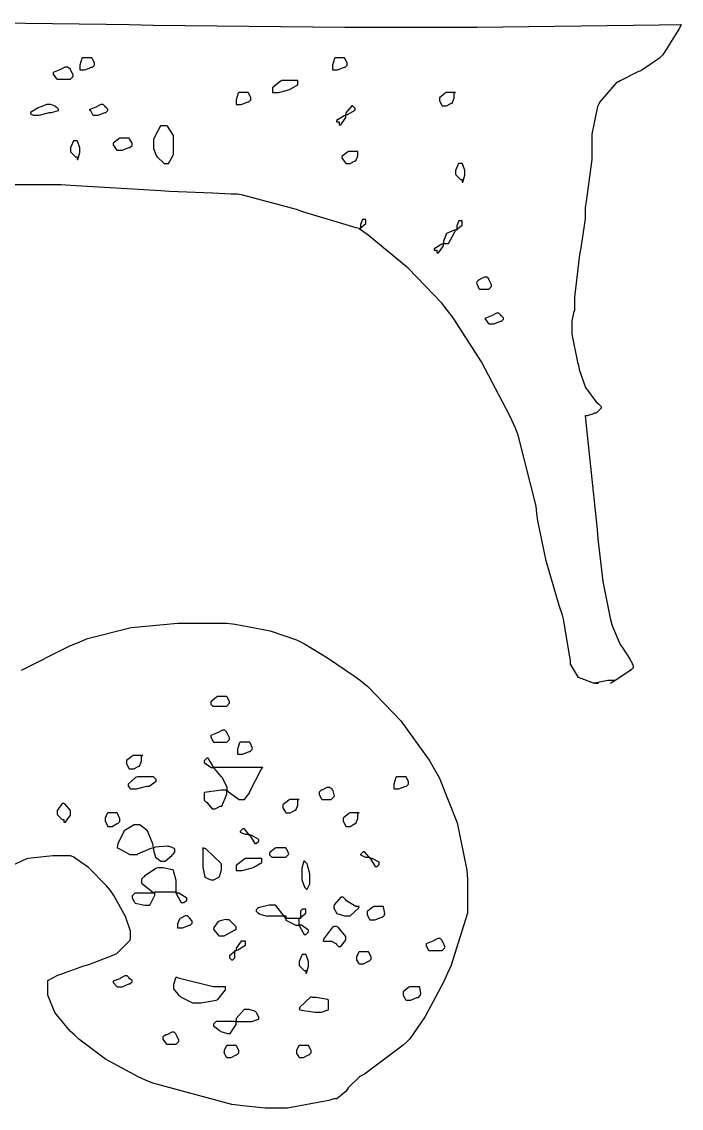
# Model space of a CAD drawing. Extents: x 55 to 302, y 40 to 307.
# Drawn here: x 197.15 to 214.56, y 114.23 to 142.91 of the extents above; entities that cross this region are included whole.
import ezdxf

# ---------------------------------------------------------------- set-up
doc = ezdxf.new("R2010")
doc.units = 0
doc.header["$MEASUREMENT"] = 0

msp = doc.modelspace()

# ---------------------------------------------------------------- linework, layer by layer
at = {"color": 32}
for points in [[(194.407, 142.911), (199.38, 142.849), (199.989, 142.839), (200.615, 142.823), (205.675, 142.769), (207.363, 142.769), (209.161, 142.769), (213.976, 142.831), (214.559, 142.839), (214.515, 142.743), (214.074, 142.037), (214.03, 141.993), (213.986, 141.949), (213.519, 141.632), (213.467, 141.604), (213.413, 141.588), (212.945, 141.35), (212.901, 141.323), (212.857, 141.315), (212.416, 140.802), (212.372, 140.722), (212.372, 140.722), (212.345, 140.67), (212.196, 139.943), (212.196, 139.7), (212.196, 139.277), (212.046, 138.166), (212.019, 138.006), (212.019, 137.708), (211.905, 136.94), (211.879, 136.808), (211.861, 136.685), (211.737, 135.639), (211.737, 135.29), (211.719, 135.264), (211.667, 135.02), (211.667, 134.938), (211.667, 134.665), (211.816, 133.923), (211.843, 133.843), (211.86, 133.729), (212.028, 133.254), (212.301, 132.883), (212.372, 132.821), (212.442, 132.751), (212.442, 132.707), (212.31, 132.574), (212.266, 132.574), (212.239, 132.558), (212.073, 132.504), (212.019, 132.504), (212.046, 132.249), (212.31, 129.752), (212.336, 129.505), (212.354, 129.258), (212.491, 128.134), (212.681, 127.168), (212.725, 127), (212.742, 126.948), (212.944, 126.471), (212.972, 126.435), (212.998, 126.401), (213.209, 126.075), (213.218, 126.048), (213.236, 126.031), (213.29, 125.911), (213.29, 125.871), (213.29, 125.855), (213.236, 125.801), (213.218, 125.801), (213.201, 125.775), (212.76, 125.484), (212.689, 125.448), (212.795, 125.519), (212.619, 125.519), (212.266, 125.448), (212.372, 125.448), (212.239, 125.448), (211.842, 125.603), (211.639, 125.951), (211.631, 126.048), (211.621, 126.146), (211.446, 127.142), (211.42, 127.247), (211.332, 127.503), (210.991, 128.681), (210.775, 129.735), (210.749, 129.928), (210.731, 130.123), (210.256, 132.001), (210.185, 132.185), (210.035, 132.512), (209.285, 133.937), (208.534, 135.097), (208.385, 135.29), (208.235, 135.485), (207.353, 136.406), (206.295, 137.276), (206.058, 137.443), (206.084, 137.461), (206.235, 137.581), (206.235, 137.619), (206.235, 137.69), (206.163, 137.69), (206.145, 137.69), (206.092, 137.557), (206.092, 137.513), (206.092, 137.443), (205.977, 137.469), (204.681, 137.856), (204.541, 137.9), (204.399, 137.954), (202.988, 138.333), (202.847, 138.359), (202.68, 138.359), (202.184, 138.383), (201.276, 138.421), (201.047, 138.429), (200.817, 138.447), (198.438, 138.589), (198.191, 138.606), (195.439, 138.606)], [(197.141, 125.797), (198.402, 126.427), (198.684, 126.541), (198.887, 126.629), (200.037, 126.921), (201.271, 127.036), (201.683, 127.036), (202.565, 127.036), (202.785, 127.01), (203.706, 126.829), (204.399, 126.595), (204.505, 126.541), (204.61, 126.489), (205.219, 126.124), (205.933, 125.634), (206.092, 125.519), (206.285, 125.36), (207.155, 124.46), (207.9, 123.42), (208.033, 123.19), (208.165, 122.961), (208.645, 121.766), (208.897, 120.518), (208.915, 120.261), (208.915, 119.908), (208.915, 119.379), (208.474, 117.978), (208.385, 117.792), (208.279, 117.563), (207.803, 116.655), (207.397, 116.065), (207.327, 115.994), (207.221, 115.897), (206.197, 115.13), (206.092, 115.076), (206.065, 115.059), (205.766, 114.767), (205.74, 114.723), (205.712, 114.679), (205.468, 114.476), (205.387, 114.476), (205.255, 114.432), (204.163, 114.23), (203.799, 114.23), (203.579, 114.23), (202.988, 114.292), (202.917, 114.3), (202.697, 114.328), (200.606, 114.891), (200.414, 114.97), (200.219, 115.058), (199.358, 115.53), (198.658, 116.056), (198.544, 116.17), (198.428, 116.268), (198.019, 116.757), (197.838, 117.216), (197.838, 117.369), (197.838, 117.545), (197.838, 117.599), (198.101, 117.741), (198.155, 117.758), (198.207, 117.776), (198.789, 117.988), (198.86, 118.004), (198.921, 118.022), (199.54, 118.261), (199.602, 118.287), (199.663, 118.314), (200.015, 118.666), (200.025, 118.71), (200.025, 118.78), (200.025, 118.908), (199.893, 119.289), (199.584, 119.848), (199.496, 119.98), (199.39, 120.104), (198.913, 120.584), (198.508, 120.87), (198.438, 120.897), (198.191, 120.897), (197.97, 120.897), (197.397, 120.836), (197.309, 120.826), (197.193, 120.782), (196.047, 120.227)]]:
    msp.add_lwpolyline(points, dxfattribs=at)
for points in [[(198.085, 141.394), (198.438, 141.394), (198.508, 141.464), (198.508, 141.508), (198.446, 141.624), (198.438, 141.64), (198.438, 141.658), (198.357, 141.71), (198.331, 141.71), (198.287, 141.71), (198.171, 141.65), (198.155, 141.64), (197.979, 141.57), (197.979, 141.526), (198.067, 141.403), (198.085, 141.394)], [(198.684, 141.64), (198.754, 141.64), (198.816, 141.64), (198.975, 141.702), (199.003, 141.71), (199.019, 141.71), (199.073, 141.764), (199.073, 141.781), (199.073, 141.825), (199.011, 141.941), (199.003, 141.957), (198.754, 141.957), (198.737, 141.941), (198.684, 141.768), (198.684, 141.71), (198.684, 141.64)], [(205.353, 141.64), (205.423, 141.64), (205.484, 141.64), (205.642, 141.702), (205.669, 141.71), (205.686, 141.71), (205.74, 141.764), (205.74, 141.781), (205.74, 141.825), (205.678, 141.941), (205.669, 141.957), (205.423, 141.957), (205.405, 141.941), (205.353, 141.768), (205.353, 141.71), (205.353, 141.64)], [(203.765, 141.041), (203.835, 141.041), (203.924, 141.041), (204.161, 141.103), (204.188, 141.111), (204.232, 141.129), (204.435, 141.249), (204.435, 141.288), (204.435, 141.358), (204.012, 141.358), (203.968, 141.332), (203.765, 141.166), (203.765, 141.111), (203.765, 141.041)], [(202.811, 140.722), (202.883, 140.722), (202.944, 140.722), (203.102, 140.786), (203.13, 140.794), (203.146, 140.794), (203.2, 140.848), (203.2, 140.865), (203.2, 140.909), (203.138, 141.024), (203.13, 141.041), (202.883, 141.041), (202.865, 141.024), (202.811, 140.852), (202.811, 140.794), (202.811, 140.722)], [(208.598, 141.041), (208.351, 141.041), (208.323, 141.024), (208.175, 140.904), (208.175, 140.865), (208.175, 140.82), (208.235, 140.706), (208.245, 140.688), (208.315, 140.688), (208.359, 140.688), (208.474, 140.75), (208.492, 140.758), (208.508, 140.758), (208.562, 140.891), (208.562, 140.935), (208.562, 141.041), (208.598, 141.041)], [(197.449, 140.442), (197.52, 140.442), (197.608, 140.442), (197.846, 140.503), (197.872, 140.512), (197.934, 140.512), (198.121, 140.565), (198.121, 140.582), (198.121, 140.6), (198.067, 140.652), (198.049, 140.652), (198.049, 140.67), (197.916, 140.722), (197.872, 140.722), (197.811, 140.722), (197.652, 140.662), (197.626, 140.652), (197.582, 140.636), (197.379, 140.516), (197.379, 140.476), (197.449, 140.442)], [(199.037, 140.442), (199.107, 140.442), (199.169, 140.442), (199.328, 140.503), (199.355, 140.512), (199.372, 140.512), (199.426, 140.565), (199.426, 140.582), (199.426, 140.6), (199.372, 140.652), (199.355, 140.652), (199.355, 140.67), (199.301, 140.722), (199.283, 140.722), (199.239, 140.722), (199.125, 140.662), (199.107, 140.652), (198.931, 140.582), (198.957, 140.582), (199.019, 140.459), (199.037, 140.442)], [(205.705, 140.442), (205.661, 140.424), (205.457, 140.305), (205.457, 140.265), (205.529, 140.265), (205.529, 140.193), (205.573, 140.193), (205.705, 140.379), (205.705, 140.442), (205.75, 140.459), (205.952, 140.579), (205.952, 140.618), (205.882, 140.688), (205.86, 140.695), (205.705, 140.505), (205.705, 140.442)], [(200.977, 139.171), (201.021, 139.171), (201.136, 139.373), (201.154, 139.417), (201.154, 139.912), (201.136, 139.938), (200.994, 140.151), (200.977, 140.159), (200.871, 140.159), (200.809, 140.159), (200.65, 139.868), (200.624, 139.806), (200.624, 139.63), (200.624, 139.569), (200.685, 139.409), (200.695, 139.383), (200.713, 139.357), (200.911, 139.171), (200.977, 139.171)], [(198.438, 139.524), (198.438, 139.48), (198.57, 139.347), (198.614, 139.347), (198.614, 139.277), (198.63, 139.277), (198.684, 139.463), (198.684, 139.524), (198.684, 139.586), (198.622, 139.762), (198.614, 139.77), (198.544, 139.77), (198.516, 139.77), (198.438, 139.586), (198.438, 139.524)], [(199.672, 139.524), (199.742, 139.524), (199.803, 139.524), (199.963, 139.586), (199.989, 139.594), (200.007, 139.594), (200.061, 139.648), (200.061, 139.664), (200.061, 139.708), (199.997, 139.824), (199.989, 139.84), (199.742, 139.84), (199.715, 139.824), (199.566, 139.704), (199.566, 139.664), (199.566, 139.664), (199.654, 139.533), (199.672, 139.524)], [(205.705, 139.171), (205.776, 139.171), (205.82, 139.171), (205.934, 139.233), (205.952, 139.241), (205.969, 139.241), (206.022, 139.373), (206.022, 139.417), (206.022, 139.488), (205.776, 139.488), (205.748, 139.471), (205.599, 139.351), (205.599, 139.311), (205.607, 139.303), (205.696, 139.189), (205.705, 139.171)], [(208.598, 138.924), (208.598, 138.88), (208.73, 138.748), (208.774, 138.748), (208.774, 138.678), (208.791, 138.678), (208.844, 138.864), (208.844, 138.924), (208.844, 138.986), (208.782, 139.163), (208.774, 139.171), (208.704, 139.171), (208.676, 139.171), (208.598, 138.986), (208.598, 138.924)], [(208.598, 137.407), (208.624, 137.425), (208.774, 137.545), (208.774, 137.583), (208.774, 137.654), (208.704, 137.654), (208.686, 137.654), (208.632, 137.521), (208.632, 137.477), (208.632, 137.407), (208.565, 137.407), (208.362, 137.324), (208.279, 137.122), (208.279, 137.054), (208.235, 137.038), (208.033, 136.918), (208.033, 136.878), (208.103, 136.878), (208.103, 136.808), (208.147, 136.808), (208.279, 136.993), (208.279, 137.054), (208.351, 137.054), (208.412, 137.054), (208.57, 137.346), (208.598, 137.407)], [(209.233, 135.855), (209.48, 135.855), (209.55, 135.926), (209.55, 135.97), (209.488, 136.085), (209.48, 136.102), (209.48, 136.12), (209.426, 136.172), (209.41, 136.172), (209.365, 136.172), (209.249, 136.112), (209.233, 136.102), (209.215, 136.102), (209.161, 136.049), (209.161, 136.032), (209.152, 136.023), (209.215, 135.873), (209.233, 135.855)], [(209.48, 134.938), (209.55, 134.938), (209.611, 134.938), (209.769, 135), (209.797, 135.008), (209.813, 135.008), (209.867, 135.062), (209.867, 135.078), (209.867, 135.096), (209.813, 135.15), (209.797, 135.15), (209.797, 135.168), (209.743, 135.22), (209.726, 135.22), (209.682, 135.22), (209.567, 135.159), (209.55, 135.15), (209.374, 135.078), (209.382, 135.07), (209.462, 134.955), (209.48, 134.938)], [(202.565, 125.096), (202.318, 125.096), (202.291, 125.078), (202.142, 124.959), (202.142, 124.919), (202.142, 124.901), (202.194, 124.847), (202.212, 124.847), (202.565, 124.847), (202.635, 124.919), (202.635, 124.963), (202.573, 125.078), (202.565, 125.096)], [(202.565, 124.142), (202.565, 124.16), (202.511, 124.214), (202.494, 124.214), (202.45, 124.214), (202.335, 124.152), (202.318, 124.142), (202.142, 124.072), (202.142, 124.027), (202.202, 123.913), (202.212, 123.895), (202.565, 123.895), (202.635, 123.965), (202.635, 124.01), (202.573, 124.134), (202.565, 124.142)], [(203.164, 123.895), (202.917, 123.895), (202.899, 123.879), (202.847, 123.706), (202.847, 123.649), (202.847, 123.578), (202.917, 123.578), (202.978, 123.578), (203.138, 123.64), (203.164, 123.649), (203.182, 123.649), (203.236, 123.702), (203.236, 123.719), (203.244, 123.737), (203.182, 123.879), (203.164, 123.895)], [(200.342, 123.542), (200.095, 123.542), (200.068, 123.526), (199.919, 123.406), (199.919, 123.366), (199.919, 123.322), (199.979, 123.208), (199.989, 123.19), (200.061, 123.19), (200.105, 123.19), (200.219, 123.252), (200.237, 123.26), (200.254, 123.26), (200.308, 123.392), (200.308, 123.436), (200.308, 123.542), (200.342, 123.542)], [(202.565, 122.626), (202.414, 122.626), (201.973, 122.564), (201.965, 122.554), (201.965, 122.378), (201.965, 122.362), (202.017, 122.308), (202.035, 122.308), (202.052, 122.282), (202.172, 122.131), (202.212, 122.131), (202.256, 122.131), (202.37, 122.193), (202.388, 122.202), (202.432, 122.202), (202.565, 122.52), (202.565, 122.626), (202.609, 122.582), (202.893, 122.378), (202.988, 122.378), (203.032, 122.378), (203.146, 122.528), (203.164, 122.554), (203.182, 122.608), (203.473, 123.173), (203.517, 123.226), (202.212, 123.226), (202.194, 123.27), (202.074, 123.472), (202.035, 123.472), (201.965, 123.402), (201.965, 123.358), (202.15, 123.226), (202.212, 123.226), (202.228, 123.2), (202.406, 122.989), (202.424, 122.979), (202.441, 122.961), (202.565, 122.71), (202.565, 122.626)], [(200.624, 122.979), (200.201, 122.979), (200.157, 122.961), (199.955, 122.789), (199.955, 122.731), (200.025, 122.66), (200.095, 122.66), (200.183, 122.66), (200.42, 122.723), (200.448, 122.731), (200.509, 122.731), (200.695, 122.863), (200.695, 122.907), (200.624, 122.979)], [(207.293, 122.979), (207.045, 122.979), (207.027, 122.961), (206.974, 122.789), (206.974, 122.731), (206.974, 122.66), (207.045, 122.66), (207.107, 122.66), (207.265, 122.723), (207.293, 122.731), (207.309, 122.731), (207.363, 122.785), (207.363, 122.803), (207.363, 122.847), (207.309, 122.961), (207.293, 122.979)], [(205.353, 122.626), (205.353, 122.644), (205.273, 122.696), (205.246, 122.696), (205.202, 122.696), (205.087, 122.636), (205.07, 122.626), (205.052, 122.626), (205, 122.572), (205, 122.554), (205, 122.51), (205.06, 122.396), (205.07, 122.378), (205.317, 122.378), (205.387, 122.45), (205.403, 122.468), (205.369, 122.608), (205.353, 122.626)], [(198.438, 122.025), (198.438, 122.087), (198.287, 122.265), (198.261, 122.273), (198.217, 122.273), (198.085, 122.087), (198.085, 122.025), (198.085, 121.981), (198.217, 121.849), (198.261, 121.849), (198.261, 121.779), (198.305, 121.779), (198.438, 121.965), (198.438, 122.025)], [(204.471, 122.378), (204.222, 122.378), (204.196, 122.362), (204.046, 122.242), (204.046, 122.202), (204.046, 122.157), (204.108, 122.043), (204.118, 122.025), (204.188, 122.025), (204.232, 122.025), (204.347, 122.089), (204.365, 122.097), (204.381, 122.097), (204.435, 122.229), (204.435, 122.273), (204.435, 122.378), (204.471, 122.378)], [(199.672, 122.025), (199.426, 122.025), (199.408, 122.009), (199.355, 121.889), (199.355, 121.849), (199.355, 121.805), (199.416, 121.69), (199.426, 121.672), (199.496, 121.672), (199.54, 121.672), (199.654, 121.736), (199.672, 121.744), (199.689, 121.744), (199.742, 121.798), (199.742, 121.815), (199.742, 121.868), (199.68, 122.009), (199.672, 122.025)], [(206.058, 122.025), (205.81, 122.025), (205.784, 122.009), (205.633, 121.889), (205.633, 121.849), (205.633, 121.805), (205.696, 121.69), (205.705, 121.672), (205.776, 121.672), (205.82, 121.672), (205.934, 121.736), (205.952, 121.744), (205.969, 121.744), (206.022, 121.877), (206.022, 121.921), (206.022, 122.025), (206.058, 122.025)], [(200.624, 121.109), (200.606, 121.207), (200.466, 121.554), (200.268, 121.708), (200.201, 121.708), (200.115, 121.708), (199.857, 121.554), (199.689, 121.207), (199.672, 121.109), (199.716, 121.083), (200, 120.933), (200.095, 120.933), (200.201, 120.933), (200.21, 120.942), (200.562, 121.092), (200.624, 121.109), (200.624, 121.045), (200.681, 120.854), (200.823, 120.756), (200.871, 120.756), (200.933, 120.756), (201.109, 120.906), (201.119, 120.933), (201.136, 120.933), (201.19, 120.986), (201.19, 121.003), (201.19, 121.073), (201.172, 121.091), (201.052, 121.143), (201.013, 121.143), (200.995, 121.153), (200.668, 121.118), (200.624, 121.109)], [(203.164, 121.426), (203.146, 121.453), (203.026, 121.602), (202.988, 121.602), (202.917, 121.532), (202.917, 121.515), (203.05, 121.462), (203.094, 121.462), (203.164, 121.462), (203.182, 121.418), (203.301, 121.215), (203.34, 121.215), (203.412, 121.285), (203.412, 121.321), (203.226, 121.426), (203.164, 121.426)], [(201.929, 121.109), (201.929, 120.686), (201.929, 120.598), (201.983, 120.333), (202.001, 120.333), (202.017, 120.315), (202.137, 120.261), (202.178, 120.261), (202.222, 120.261), (202.336, 120.325), (202.354, 120.333), (202.37, 120.351), (202.424, 120.523), (202.424, 120.58), (202.424, 120.65), (202.414, 120.694), (202.008, 121.074), (201.929, 121.109)], [(204.118, 121.109), (203.87, 121.109), (203.843, 121.092), (203.693, 120.972), (203.693, 120.933), (203.693, 120.916), (203.747, 120.862), (203.765, 120.862), (204.118, 120.862), (204.188, 120.933), (204.196, 120.942), (204.134, 121.092), (204.118, 121.109)], [(202.811, 120.51), (202.883, 120.51), (202.971, 120.51), (203.208, 120.571), (203.236, 120.58), (203.28, 120.598), (203.483, 120.717), (203.483, 120.756), (203.483, 120.826), (203.06, 120.826), (203.015, 120.8), (202.811, 120.635), (202.811, 120.58), (202.811, 120.51)], [(204.752, 120.157), (204.752, 120.333), (204.752, 120.421), (204.69, 120.651), (204.681, 120.686), (204.611, 120.756), (204.593, 120.756), (204.541, 120.571), (204.541, 120.51), (204.541, 120.333), (204.541, 120.271), (204.602, 120.095), (204.611, 120.085), (204.611, 120.069), (204.663, 120.015), (204.681, 120.015), (204.752, 120.157)], [(206.339, 120.826), (206.321, 120.854), (206.201, 121.003), (206.163, 121.003), (206.092, 120.933), (206.092, 120.916), (206.225, 120.862), (206.269, 120.862), (206.339, 120.862), (206.357, 120.818), (206.476, 120.614), (206.515, 120.614), (206.533, 120.614), (206.587, 120.668), (206.587, 120.686), (206.587, 120.722), (206.401, 120.826), (206.339, 120.826)], [(201.224, 119.908), (201.242, 119.864), (201.36, 119.662), (201.4, 119.662), (201.427, 119.662), (201.506, 119.716), (201.506, 119.732), (201.506, 119.776), (201.294, 119.908), (201.224, 119.908), (201.224, 120.157), (201.224, 120.245), (201.162, 120.475), (201.154, 120.51), (201.126, 120.527), (200.882, 120.58), (200.801, 120.58), (200.731, 120.58), (200.686, 120.563), (200.394, 120.359), (200.378, 120.333), (200.36, 120.333), (200.308, 120.279), (200.308, 120.261), (200.308, 120.173), (200.598, 119.944), (200.66, 119.908), (200.131, 119.908), (200.061, 119.838), (200.061, 119.794), (200.121, 119.68), (200.131, 119.662), (200.148, 119.645), (200.4, 119.592), (200.484, 119.592), (200.528, 119.592), (200.66, 119.856), (200.66, 119.944), (201.224, 119.944), (201.224, 119.908)], [(206.058, 119.556), (205.97, 119.556), (205.722, 119.706), (205.705, 119.732), (205.633, 119.804), (205.572, 119.804), (205.395, 119.6), (205.387, 119.556), (205.387, 119.509), (205.47, 119.367), (205.672, 119.309), (205.74, 119.309), (205.818, 119.309), (206.04, 119.512), (206.058, 119.556)], [(204.118, 119.239), (204.09, 119.293), (203.846, 119.592), (203.765, 119.592), (203.677, 119.592), (203.429, 119.531), (203.412, 119.521), (203.394, 119.521), (203.34, 119.469), (203.34, 119.451), (203.34, 119.433), (203.394, 119.379), (203.412, 119.379), (203.412, 119.363), (203.597, 119.309), (203.659, 119.309), (204.118, 119.309), (204.118, 119.239), (204.118, 119.195), (204.383, 119.063), (204.471, 119.063), (204.487, 119.018), (204.607, 118.816), (204.647, 118.816), (204.717, 118.886), (204.717, 118.93), (204.531, 119.063), (204.471, 119.063), (204.471, 119.239), (204.497, 119.257), (204.647, 119.377), (204.647, 119.415), (204.647, 119.485), (204.575, 119.485), (204.557, 119.485), (204.505, 119.433), (204.505, 119.415), (204.505, 119.239), (204.118, 119.239)], [(206.692, 119.556), (206.445, 119.556), (206.418, 119.539), (206.269, 119.42), (206.269, 119.379), (206.269, 119.335), (206.329, 119.221), (206.339, 119.203), (206.411, 119.203), (206.471, 119.203), (206.63, 119.266), (206.658, 119.275), (206.674, 119.275), (206.728, 119.328), (206.728, 119.345), (206.736, 119.373), (206.7, 119.548), (206.692, 119.556)], [(201.577, 119.239), (201.577, 119.257), (201.523, 119.309), (201.506, 119.309), (201.462, 119.309), (201.346, 119.248), (201.33, 119.239), (201.312, 119.222), (201.26, 119.102), (201.26, 119.063), (201.26, 118.992), (201.33, 118.992), (201.391, 118.992), (201.55, 119.054), (201.577, 119.063), (201.595, 119.063), (201.648, 119.116), (201.648, 119.133), (201.655, 119.148), (201.596, 119.239), (201.577, 119.239)], [(202.212, 118.956), (202.228, 118.93), (202.348, 118.78), (202.388, 118.78), (202.493, 118.78), (202.767, 118.93), (202.811, 118.956), (202.811, 119.018), (202.625, 119.203), (202.565, 119.203), (202.521, 119.213), (202.335, 119.16), (202.22, 119), (202.212, 118.956)], [(205.104, 118.64), (205.281, 118.64), (205.325, 118.64), (205.439, 118.579), (205.457, 118.569), (205.457, 118.551), (205.511, 118.497), (205.529, 118.497), (205.573, 118.497), (205.687, 118.648), (205.705, 118.674), (205.705, 118.762), (205.501, 119.01), (205.457, 119.027), (205.387, 119.027), (205.351, 119.01), (205.113, 118.693), (205.104, 118.64)], [(202.811, 118.393), (202.855, 118.411), (203.06, 118.531), (203.06, 118.569), (203.06, 118.64), (202.988, 118.64), (202.944, 118.64), (202.811, 118.455), (202.811, 118.393), (202.785, 118.375), (202.635, 118.256), (202.635, 118.217), (202.635, 118.199), (202.689, 118.145), (202.707, 118.145), (202.723, 118.145), (202.777, 118.199), (202.777, 118.217), (202.777, 118.393), (202.811, 118.393)], [(208.245, 118.64), (208.245, 118.658), (208.191, 118.71), (208.175, 118.71), (208.131, 118.71), (208.015, 118.649), (207.998, 118.64), (207.822, 118.569), (207.822, 118.525), (207.882, 118.411), (207.892, 118.393), (208.245, 118.393), (208.315, 118.463), (208.323, 118.481), (208.262, 118.623), (208.245, 118.64)], [(204.471, 118.04), (204.471, 117.996), (204.603, 117.864), (204.647, 117.864), (204.647, 117.792), (204.663, 117.792), (204.717, 117.978), (204.717, 118.04), (204.717, 118.102), (204.655, 118.278), (204.647, 118.287), (204.575, 118.287), (204.549, 118.287), (204.471, 118.102), (204.471, 118.04)], [(206.058, 118.04), (206.128, 118.04), (206.173, 118.04), (206.287, 118.102), (206.305, 118.11), (206.321, 118.11), (206.375, 118.164), (206.375, 118.181), (206.375, 118.225), (206.313, 118.34), (206.305, 118.357), (206.058, 118.357), (206.04, 118.34), (205.986, 118.22), (205.986, 118.181), (205.986, 118.146), (206.04, 118.058), (206.058, 118.04)], [(199.672, 117.439), (199.742, 117.439), (199.803, 117.439), (199.963, 117.503), (199.989, 117.511), (200.007, 117.511), (200.061, 117.565), (200.061, 117.581), (200.061, 117.599), (200.007, 117.651), (199.989, 117.651), (199.989, 117.669), (199.935, 117.722), (199.919, 117.722), (199.875, 117.722), (199.759, 117.661), (199.742, 117.651), (199.566, 117.581), (199.566, 117.547), (199.654, 117.457), (199.672, 117.439)], [(201.224, 117.687), (201.206, 117.661), (201.154, 117.496), (201.154, 117.439), (201.154, 117.379), (201.302, 117.202), (201.33, 117.192), (201.356, 117.166), (201.654, 117.016), (201.753, 117.016), (201.885, 117.016), (202.238, 117.078), (202.282, 117.086), (202.326, 117.104), (202.53, 117.356), (202.53, 117.439), (202.204, 117.439), (201.312, 117.653), (201.224, 117.687)], [(207.646, 117.439), (207.397, 117.439), (207.371, 117.423), (207.221, 117.303), (207.221, 117.263), (207.221, 117.219), (207.283, 117.104), (207.293, 117.086), (207.363, 117.086), (207.424, 117.086), (207.582, 117.15), (207.61, 117.158), (207.626, 117.158), (207.68, 117.212), (207.68, 117.228), (207.688, 117.256), (207.662, 117.423), (207.646, 117.439)], [(204.471, 116.84), (204.531, 116.823), (204.883, 116.769), (205, 116.769), (205.06, 116.769), (205.237, 116.832), (205.246, 116.84), (205.246, 117.086), (205.219, 117.104), (204.921, 117.158), (204.823, 117.158), (204.779, 117.168), (204.487, 116.902), (204.471, 116.84)], [(202.811, 116.523), (203.164, 116.523), (203.226, 116.523), (203.402, 116.585), (203.412, 116.593), (203.412, 116.637), (203.349, 116.753), (203.34, 116.769), (203.323, 116.787), (203.15, 116.84), (203.094, 116.84), (203.022, 116.84), (202.811, 116.603), (202.811, 116.523), (202.282, 116.523), (202.212, 116.453), (202.212, 116.409), (202.361, 116.294), (202.388, 116.276), (202.405, 116.258), (202.577, 116.204), (202.635, 116.204), (202.65, 116.2), (202.811, 116.443), (202.811, 116.523)], [(200.977, 115.923), (201.224, 115.923), (201.296, 115.994), (201.296, 116.038), (201.232, 116.153), (201.224, 116.17), (201.224, 116.188), (201.17, 116.24), (201.154, 116.24), (201.109, 116.24), (200.994, 116.18), (200.977, 116.17), (200.95, 116.17), (200.871, 116.118), (200.871, 116.1), (200.871, 116.056), (200.959, 115.933), (200.977, 115.923)], [(202.565, 115.571), (202.635, 115.571), (202.679, 115.571), (202.794, 115.632), (202.811, 115.641), (202.829, 115.641), (202.883, 115.695), (202.883, 115.711), (202.883, 115.755), (202.82, 115.871), (202.811, 115.888), (202.565, 115.888), (202.547, 115.871), (202.494, 115.751), (202.494, 115.711), (202.485, 115.703), (202.547, 115.588), (202.565, 115.571)], [(204.471, 115.571), (204.541, 115.571), (204.585, 115.571), (204.699, 115.632), (204.717, 115.641), (204.734, 115.641), (204.788, 115.695), (204.788, 115.711), (204.788, 115.755), (204.725, 115.871), (204.717, 115.888), (204.471, 115.888), (204.453, 115.871), (204.399, 115.751), (204.399, 115.711), (204.399, 115.677), (204.461, 115.588), (204.471, 115.571)]]:
    msp.add_lwpolyline(points, close=True, dxfattribs=at)

doc.saveas('drawing.dxf')
